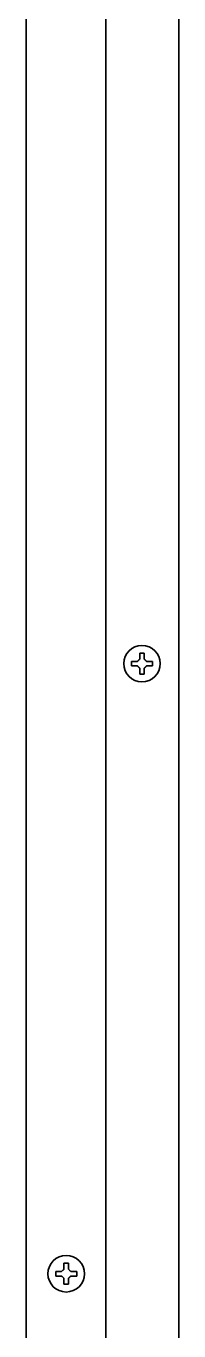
# Model space of a CAD drawing. Extents: x 5809 to 10669, y -850 to 3886.
# Drawn here: x 5820.6 to 5854.1, y 1850.3 to 2135.7 of the extents above; entities that cross this region are included whole.
import ezdxf

# ---------------------------------------------------------------- set-up
doc = ezdxf.new("R2010")
doc.units = 0
doc.header["$LTSCALE"] = 5
doc.layers.add('1', color=7, linetype='CONTINUOUS', true_color=0xffffff)

msp = doc.modelspace()

# ---------------------------------------------------------------- linework, layer by layer
at = {"layer": '1', "color": 7, "linetype": 'Continuous', "lineweight": 35}
for p, q in [((5820.57, 2393.35), (5820.57, 1373.93)), ((5854.07, 2388.68), (5854.07, 1387.03)), ((5838.07, 2385.03), (5838.07, 1376.53)), ((5843.67, 1996.28), (5843.67, 1996.78)), ((5843.67, 1995.78), (5843.67, 1996.28)), ((5848.27, 1996.78), (5848.27, 1996.28)), ((5848.27, 1996.28), (5848.27, 1995.78)), ((5827.07, 1862.83), (5827.07, 1863.33)), ((5827.07, 1862.33), (5827.07, 1862.83)), ((5831.67, 1863.33), (5831.67, 1862.83)), ((5831.67, 1862.83), (5831.67, 1862.33))]:
    msp.add_line(p, q, dxfattribs=at)
for centre in [(5845.97, 1996.28), (5829.37, 1862.83)]:
    msp.add_circle(centre, 4, dxfattribs=at)
for points in [[(5845.47, 1997.28), (5845.47, 1997.33), (5845.47, 1997.44), (5845.47, 1997.6), (5845.47, 1997.76), (5845.47, 1997.91), (5845.47, 1998.07), (5845.47, 1998.22), (5845.47, 1998.39), (5845.47, 1998.51), (5845.47, 1998.58)], [(5845.47, 1998.58), (5845.64, 1998.58), (5845.97, 1998.58), (5846.31, 1998.58), (5846.47, 1998.58)], [(5844.97, 1995.78), (5844.92, 1995.78), (5844.81, 1995.78), (5844.65, 1995.78), (5844.49, 1995.78), (5844.33, 1995.78), (5844.18, 1995.78), (5844.03, 1995.78), (5843.86, 1995.78), (5843.74, 1995.78), (5843.67, 1995.78)], [(5844.97, 1996.78), (5845, 1996.8), (5845.04, 1996.85), (5845.12, 1996.92), (5845.19, 1996.99), (5845.26, 1997.06), (5845.33, 1997.13), (5845.4, 1997.2), (5845.45, 1997.25), (5845.47, 1997.28)], [(5845.47, 1995.28), (5845.45, 1995.3), (5845.4, 1995.35), (5845.32, 1995.43), (5845.25, 1995.5), (5845.18, 1995.57), (5845.11, 1995.64), (5845.04, 1995.71), (5845, 1995.75), (5844.97, 1995.78)], [(5846.47, 1997.28), (5846.5, 1997.25), (5846.55, 1997.2), (5846.62, 1997.13), (5846.7, 1997.05), (5846.77, 1996.98), (5846.83, 1996.91), (5846.9, 1996.85), (5846.95, 1996.8), (5846.97, 1996.78)], [(5846.97, 1995.78), (5846.95, 1995.75), (5846.9, 1995.7), (5846.83, 1995.63), (5846.76, 1995.56), (5846.69, 1995.49), (5846.62, 1995.42), (5846.54, 1995.35), (5846.5, 1995.3), (5846.47, 1995.28)], [(5846.47, 1995.28), (5846.47, 1995.22), (5846.47, 1995.11), (5846.47, 1994.95), (5846.47, 1994.79), (5846.47, 1994.64), (5846.47, 1994.49), (5846.47, 1994.33), (5846.47, 1994.16), (5846.47, 1994.04), (5846.47, 1993.98)], [(5846.97, 1996.78), (5847.03, 1996.78), (5847.14, 1996.78), (5847.3, 1996.78), (5847.46, 1996.78), (5847.61, 1996.78), (5847.76, 1996.78), (5847.92, 1996.78), (5848.09, 1996.78), (5848.21, 1996.78), (5848.27, 1996.78)], [(5846.47, 1993.98), (5846.31, 1993.98), (5845.97, 1993.98), (5845.64, 1993.98), (5845.47, 1993.98)], [(5828.37, 1863.33), (5828.4, 1863.35), (5828.44, 1863.4), (5828.52, 1863.47), (5828.59, 1863.54), (5828.66, 1863.61), (5828.73, 1863.68), (5828.8, 1863.75), (5828.85, 1863.8), (5828.87, 1863.83)], [(5828.87, 1863.83), (5828.87, 1863.88), (5828.87, 1863.99), (5828.87, 1864.15), (5828.87, 1864.31), (5828.87, 1864.46), (5828.87, 1864.62), (5828.87, 1864.77), (5828.87, 1864.94), (5828.87, 1865.06), (5828.87, 1865.13)], [(5828.87, 1865.13), (5829.04, 1865.13), (5829.37, 1865.13), (5829.71, 1865.13), (5829.87, 1865.13)], [(5829.87, 1863.83), (5829.9, 1863.8), (5829.95, 1863.75), (5830.02, 1863.68), (5830.1, 1863.6), (5830.17, 1863.53), (5830.23, 1863.46), (5830.3, 1863.4), (5830.35, 1863.35), (5830.37, 1863.33)], [(5828.37, 1862.33), (5828.32, 1862.33), (5828.21, 1862.33), (5828.05, 1862.33), (5827.89, 1862.33), (5827.73, 1862.33), (5827.58, 1862.33), (5827.43, 1862.33), (5827.26, 1862.33), (5827.14, 1862.33), (5827.07, 1862.33)], [(5828.87, 1861.83), (5828.85, 1861.85), (5828.8, 1861.9), (5828.72, 1861.98), (5828.65, 1862.05), (5828.58, 1862.12), (5828.51, 1862.19), (5828.44, 1862.26), (5828.4, 1862.3), (5828.37, 1862.33)], [(5830.37, 1862.33), (5830.35, 1862.3), (5830.3, 1862.25), (5830.23, 1862.18), (5830.16, 1862.11), (5830.09, 1862.04), (5830.02, 1861.97), (5829.94, 1861.9), (5829.9, 1861.85), (5829.87, 1861.83)], [(5829.87, 1861.83), (5829.87, 1861.77), (5829.87, 1861.66), (5829.87, 1861.5), (5829.87, 1861.34), (5829.87, 1861.19), (5829.87, 1861.04), (5829.87, 1860.88), (5829.87, 1860.71), (5829.87, 1860.59), (5829.87, 1860.53)], [(5830.37, 1863.33), (5830.43, 1863.33), (5830.54, 1863.33), (5830.7, 1863.33), (5830.86, 1863.33), (5831.01, 1863.33), (5831.16, 1863.33), (5831.32, 1863.33), (5831.49, 1863.33), (5831.61, 1863.33), (5831.67, 1863.33)], [(5829.87, 1860.53), (5829.71, 1860.53), (5829.37, 1860.53), (5829.04, 1860.53), (5828.87, 1860.53)]]:
    msp.add_open_spline(points, degree=3, dxfattribs=at)
for points in [[(5846.47, 1998.58), (5846.47, 1998.37), (5846.47, 1998.16), (5846.47, 1997.84), (5846.47, 1997.73), (5846.47, 1997.5), (5846.47, 1997.39), (5846.47, 1997.28)], [(5843.67, 1996.78), (5843.88, 1996.78), (5844.09, 1996.78), (5844.41, 1996.78), (5844.52, 1996.78), (5844.74, 1996.78), (5844.86, 1996.78), (5844.97, 1996.78)], [(5845.47, 1993.98), (5845.47, 1994.18), (5845.47, 1994.39), (5845.47, 1994.71), (5845.47, 1994.82), (5845.47, 1995.05), (5845.47, 1995.16), (5845.47, 1995.28)], [(5848.27, 1995.78), (5848.07, 1995.78), (5847.86, 1995.78), (5847.54, 1995.78), (5847.43, 1995.78), (5847.2, 1995.78), (5847.09, 1995.78), (5846.97, 1995.78)], [(5829.87, 1865.13), (5829.87, 1864.92), (5829.87, 1864.71), (5829.87, 1864.39), (5829.87, 1864.28), (5829.87, 1864.05), (5829.87, 1863.94), (5829.87, 1863.83)], [(5827.07, 1863.33), (5827.28, 1863.33), (5827.49, 1863.33), (5827.81, 1863.33), (5827.92, 1863.33), (5828.14, 1863.33), (5828.26, 1863.33), (5828.37, 1863.33)], [(5828.87, 1860.53), (5828.87, 1860.73), (5828.87, 1860.94), (5828.87, 1861.26), (5828.87, 1861.37), (5828.87, 1861.6), (5828.87, 1861.71), (5828.87, 1861.83)], [(5831.67, 1862.33), (5831.47, 1862.33), (5831.26, 1862.33), (5830.94, 1862.33), (5830.83, 1862.33), (5830.6, 1862.33), (5830.49, 1862.33), (5830.37, 1862.33)]]:
    msp.add_open_spline(points, degree=3, knots=[0, 0, 0, 0, 0.5, 0.5, 0.75, 0.75, 1, 1, 1, 1], dxfattribs=at)

doc.saveas('drawing.dxf')
